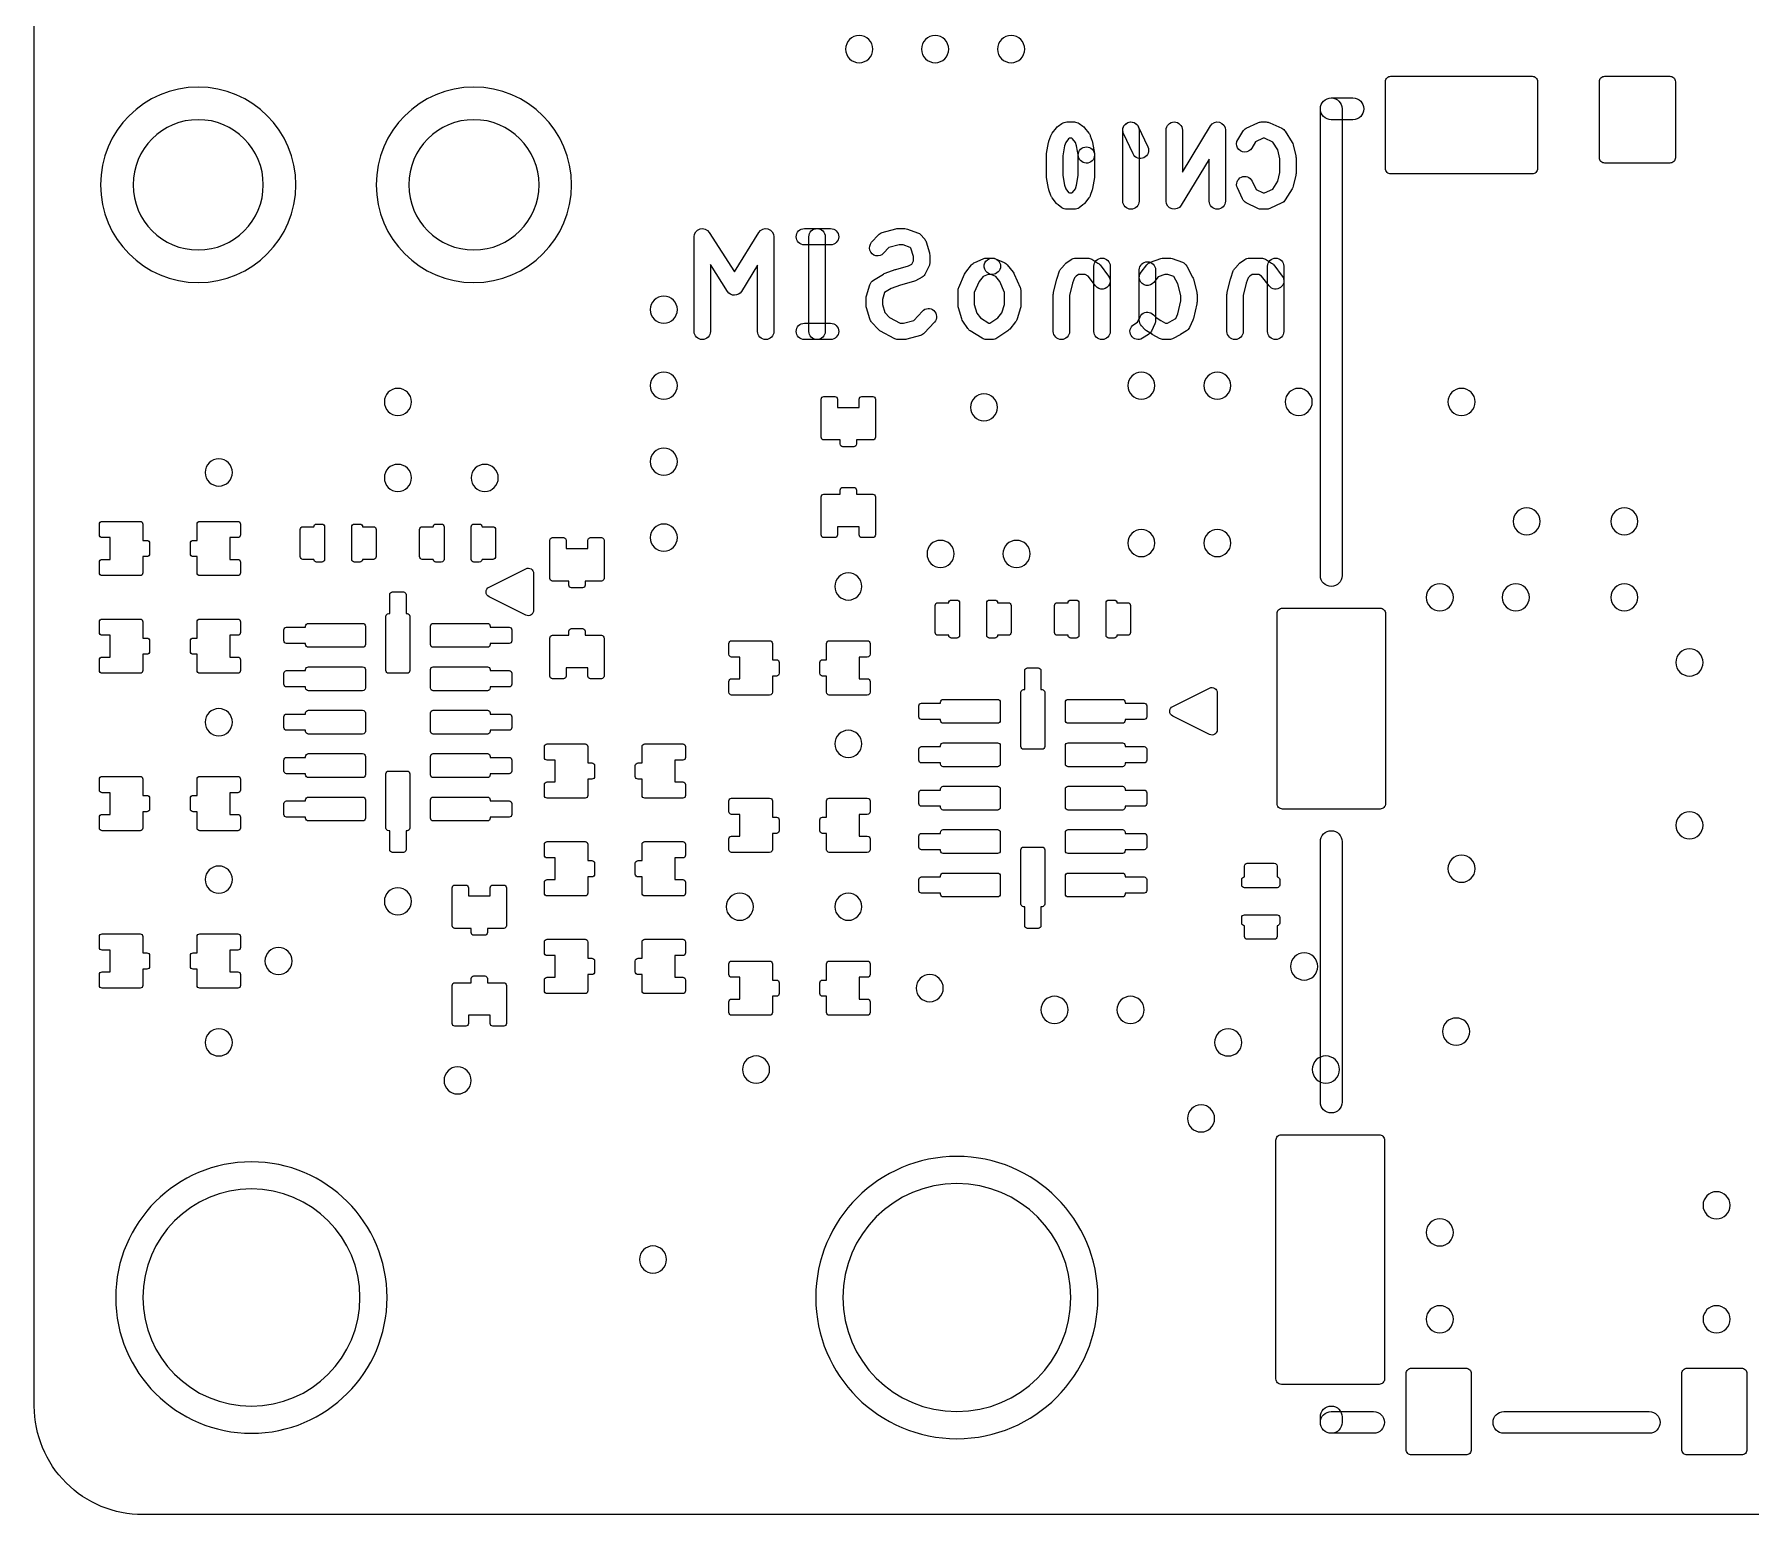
# Model space of a CAD drawing. Extents: x 0 to 45, y 0 to 50.
# Drawn here: x 0 to 15.81, y 0 to 13.64 of the extents above; entities that cross this region are included whole.
import ezdxf

# ---------------------------------------------------------------- set-up
doc = ezdxf.new("R2010")
doc.units = 0
for name, color, linetype in [('HOLE_1_6', 7, 'CONTINUOUS'), ('NC_Resist-B', 111, 'CONTINUOUS'), ('NC_Symbol-B', 140, 'CONTINUOUS'), ('OUTLINE', 7, 'CONTINUOUS')]:
    doc.layers.add(name, color=color, linetype=linetype)

msp = doc.modelspace()

# ---------------------------------------------------------------- linework, layer by layer
at = {"layer": 'HOLE_1_6'}
for points in [[(7.725, 13.5, 1), (7.475, 13.5, 1), (7.725, 13.5)], [(8.425, 13.5, 1), (8.175, 13.5, 1), (8.425, 13.5)], [(9.125, 13.5, 1), (8.875, 13.5, 1), (9.125, 13.5)], [(2.11, 12.25, 1), (0.91, 12.25, 1), (2.11, 12.25)], [(4.65, 12.25, 1), (3.45, 12.25, 1), (4.65, 12.25)], [(5.925, 11.1, 1), (5.675, 11.1, 1), (5.925, 11.1)], [(5.925, 10.4, 1), (5.675, 10.4, 1), (5.925, 10.4)], [(10.325, 10.4, 1), (10.075, 10.4, 1), (10.325, 10.4)], [(11.025, 10.4, 1), (10.775, 10.4, 1), (11.025, 10.4)], [(3.475, 10.25, 1), (3.225, 10.25, 1), (3.475, 10.25)], [(8.875, 10.2, 1), (8.625, 10.2, 1), (8.875, 10.2)], [(11.775, 10.25, 1), (11.525, 10.25, 1), (11.775, 10.25)], [(13.275, 10.25, 1), (13.025, 10.25, 1), (13.275, 10.25)], [(5.925, 9.7, 1), (5.675, 9.7, 1), (5.925, 9.7)], [(1.825, 9.6, 1), (1.575, 9.6, 1), (1.825, 9.6)], [(3.475, 9.55, 1), (3.225, 9.55, 1), (3.475, 9.55)], [(4.275, 9.55, 1), (4.025, 9.55, 1), (4.275, 9.55)], [(13.875, 9.15, 1), (13.625, 9.15, 1), (13.875, 9.15)], [(14.775, 9.15, 1), (14.525, 9.15, 1), (14.775, 9.15)], [(5.925, 9, 1), (5.675, 9, 1), (5.925, 9)], [(10.325, 8.95, 1), (10.075, 8.95, 1), (10.325, 8.95)], [(11.025, 8.95, 1), (10.775, 8.95, 1), (11.025, 8.95)], [(8.475, 8.85, 1), (8.225, 8.85, 1), (8.475, 8.85)], [(9.175, 8.85, 1), (8.925, 8.85, 1), (9.175, 8.85)], [(7.625, 8.55, 1), (7.375, 8.55, 1), (7.625, 8.55)], [(13.075, 8.45, 1), (12.825, 8.45, 1), (13.075, 8.45)], [(13.775, 8.45, 1), (13.525, 8.45, 1), (13.775, 8.45)], [(14.775, 8.45, 1), (14.525, 8.45, 1), (14.775, 8.45)], [(15.375, 7.85, 1), (15.125, 7.85, 1), (15.375, 7.85)], [(1.825, 7.3, 1), (1.575, 7.3, 1), (1.825, 7.3)], [(7.625, 7.1, 1), (7.375, 7.1, 1), (7.625, 7.1)], [(15.375, 6.35, 1), (15.125, 6.35, 1), (15.375, 6.35)], [(13.275, 5.95, 1), (13.025, 5.95, 1), (13.275, 5.95)], [(1.825, 5.85, 1), (1.575, 5.85, 1), (1.825, 5.85)], [(3.475, 5.65, 1), (3.225, 5.65, 1), (3.475, 5.65)], [(6.625, 5.6, 1), (6.375, 5.6, 1), (6.625, 5.6)], [(7.625, 5.6, 1), (7.375, 5.6, 1), (7.625, 5.6)], [(2.375, 5.1, 1), (2.125, 5.1, 1), (2.375, 5.1)], [(11.825, 5.05, 1), (11.575, 5.05, 1), (11.825, 5.05)], [(8.375, 4.85, 1), (8.125, 4.85, 1), (8.375, 4.85)], [(9.525, 4.65, 1), (9.275, 4.65, 1), (9.525, 4.65)], [(10.225, 4.65, 1), (9.975, 4.65, 1), (10.225, 4.65)], [(1.825, 4.35, 1), (1.575, 4.35, 1), (1.825, 4.35)], [(11.125, 4.35, 1), (10.875, 4.35, 1), (11.125, 4.35)], [(13.225, 4.45, 1), (12.975, 4.45, 1), (13.225, 4.45)], [(4.025, 4, 1), (3.775, 4, 1), (4.025, 4)], [(6.775, 4.1, 1), (6.525, 4.1, 1), (6.775, 4.1)], [(12.025, 4.1, 1), (11.775, 4.1, 1), (12.025, 4.1)], [(10.875, 3.65, 1), (10.625, 3.65, 1), (10.875, 3.65)], [(9.55, 2, 1), (7.45, 2, 1), (9.55, 2)], [(3, 2, 1), (1, 2, 1), (3, 2)], [(15.625, 2.85, 1), (15.375, 2.85, 1), (15.625, 2.85)], [(13.075, 2.6, 1), (12.825, 2.6, 1), (13.075, 2.6)], [(5.825, 2.35, 1), (5.575, 2.35, 1), (5.825, 2.35)], [(13.075, 1.8, 1), (12.825, 1.8, 1), (13.075, 1.8)], [(15.625, 1.8, 1), (15.375, 1.8, 1), (15.625, 1.8)]]:
    msp.add_lwpolyline(points, format="xyb", close=True, dxfattribs=at)
at = {"layer": 'NC_Resist-B'}
for points in [[(2.41, 12.25, 1), (0.61, 12.25, 1), (2.41, 12.25)], [(4.95, 12.25, 1), (3.15, 12.25, 1), (4.95, 12.25)], [(13.8, 13.25, -0.414214), (13.85, 13.2), (13.85, 12.4, -0.414214), (13.8, 12.35), (12.5, 12.35, -0.414214), (12.45, 12.4), (12.45, 13.2, -0.414214), (12.5, 13.25)], [(14.42, 13.2, -0.414214), (14.47, 13.25), (15.07, 13.25, -0.414214), (15.12, 13.2), (15.12, 12.5, -0.414214), (15.07, 12.45), (14.47, 12.45, -0.414214), (14.42, 12.5)], [(7.575, 9.9), (7.575, 9.8625, -0.414214), (7.55, 9.8375), (7.45, 9.8375, -0.414214), (7.425, 9.8625), (7.425, 9.9), (7.275, 9.9, -0.414214), (7.25, 9.925), (7.25, 10.275, -0.414214), (7.275, 10.3), (7.375, 10.3, -0.414214), (7.4, 10.275), (7.4, 10.2), (7.6, 10.2), (7.6, 10.275, -0.414214), (7.625, 10.3), (7.725, 10.3, -0.414214), (7.75, 10.275), (7.75, 9.925, -0.414214), (7.725, 9.9)], [(7.425, 9.4), (7.425, 9.4375, -0.414214), (7.45, 9.4625), (7.55, 9.4625, -0.414214), (7.575, 9.4375), (7.575, 9.4), (7.725, 9.4, -0.414214), (7.75, 9.375), (7.75, 9.025, -0.414214), (7.725, 9), (7.625, 9, -0.414214), (7.6, 9.025), (7.6, 9.1), (7.4, 9.1), (7.4, 9.025, -0.414214), (7.375, 9), (7.275, 9, -0.414214), (7.25, 9.025), (7.25, 9.375, -0.414214), (7.275, 9.4)], [(1, 8.975), (1.0375, 8.975, -0.414214), (1.0625, 8.95), (1.0625, 8.85, -0.414214), (1.0375, 8.825), (1, 8.825), (1, 8.675, -0.414214), (0.975, 8.65), (0.625, 8.65, -0.414214), (0.6, 8.675), (0.6, 8.775, -0.414214), (0.625, 8.8), (0.7, 8.8), (0.7, 9), (0.625, 9, -0.414214), (0.6, 9.025), (0.6, 9.125, -0.414214), (0.625, 9.15), (0.975, 9.15, -0.414214), (1, 9.125)], [(1.5, 8.825), (1.4625, 8.825, -0.414214), (1.4375, 8.85), (1.4375, 8.95, -0.414214), (1.4625, 8.975), (1.5, 8.975), (1.5, 9.125, -0.414214), (1.525, 9.15), (1.875, 9.15, -0.414214), (1.9, 9.125), (1.9, 9.025, -0.414214), (1.875, 9), (1.8, 9), (1.8, 8.8), (1.875, 8.8, -0.414214), (1.9, 8.775), (1.9, 8.675, -0.414214), (1.875, 8.65), (1.525, 8.65, -0.414214), (1.5, 8.675)], [(2.475, 8.8, -0.414214), (2.45, 8.825), (2.45, 9.075, -0.414214), (2.475, 9.1), (2.575, 9.1), (2.575, 9.1, -0.414214), (2.6, 9.125), (2.65, 9.125, -0.414214), (2.675, 9.1), (2.675, 8.8, -0.414214), (2.65, 8.775), (2.6, 8.775, -0.414214), (2.575, 8.8)], [(3.125, 9.1, -0.414214), (3.15, 9.075), (3.15, 8.825, -0.414214), (3.125, 8.8), (3.025, 8.8), (3.025, 8.8, -0.414214), (3, 8.775), (2.95, 8.775, -0.414214), (2.925, 8.8), (2.925, 9.1, -0.414214), (2.95, 9.125), (3, 9.125, -0.414214), (3.025, 9.1)], [(3.575, 8.8, -0.414214), (3.55, 8.825), (3.55, 9.075, -0.414214), (3.575, 9.1), (3.675, 9.1), (3.675, 9.1, -0.414214), (3.7, 9.125), (3.75, 9.125, -0.414214), (3.775, 9.1), (3.775, 8.8, -0.414214), (3.75, 8.775), (3.7, 8.775, -0.414214), (3.675, 8.8)], [(4.225, 9.1, -0.414214), (4.25, 9.075), (4.25, 8.825, -0.414214), (4.225, 8.8), (4.125, 8.8), (4.125, 8.8, -0.414214), (4.1, 8.775), (4.05, 8.775, -0.414214), (4.025, 8.8), (4.025, 9.1, -0.414214), (4.05, 9.125), (4.1, 9.125, -0.414214), (4.125, 9.1)], [(5.075, 8.6), (5.075, 8.5625, -0.414214), (5.05, 8.5375), (4.95, 8.5375, -0.414214), (4.925, 8.5625), (4.925, 8.6), (4.775, 8.6, -0.414214), (4.75, 8.625), (4.75, 8.975, -0.414214), (4.775, 9), (4.875, 9, -0.414214), (4.9, 8.975), (4.9, 8.9), (5.1, 8.9), (5.1, 8.975, -0.414214), (5.125, 9), (5.225, 9, -0.414214), (5.25, 8.975), (5.25, 8.625, -0.414214), (5.225, 8.6)], [(3.275, 8.3), (3.275, 8.475, -0.414214), (3.3, 8.5), (3.4, 8.5, -0.414214), (3.425, 8.475), (3.425, 8.3), (3.435, 8.3, -0.414214), (3.46, 8.275), (3.46, 7.775, -0.414214), (3.435, 7.75), (3.265, 7.75, -0.414214), (3.24, 7.775), (3.24, 8.275, -0.414214), (3.265, 8.3)], [(8.325, 8.1, -0.414214), (8.3, 8.125), (8.3, 8.375, -0.414214), (8.325, 8.4), (8.425, 8.4), (8.425, 8.4, -0.414214), (8.45, 8.425), (8.5, 8.425, -0.414214), (8.525, 8.4), (8.525, 8.1, -0.414214), (8.5, 8.075), (8.45, 8.075, -0.414214), (8.425, 8.1)], [(8.975, 8.4, -0.414214), (9, 8.375), (9, 8.125, -0.414214), (8.975, 8.1), (8.875, 8.1), (8.875, 8.1, -0.414214), (8.85, 8.075), (8.8, 8.075, -0.414214), (8.775, 8.1), (8.775, 8.4, -0.414214), (8.8, 8.425), (8.85, 8.425, -0.414214), (8.875, 8.4)], [(9.425, 8.1, -0.414214), (9.4, 8.125), (9.4, 8.375, -0.414214), (9.425, 8.4), (9.525, 8.4), (9.525, 8.4, -0.414214), (9.55, 8.425), (9.6, 8.425, -0.414214), (9.625, 8.4), (9.625, 8.1, -0.414214), (9.6, 8.075), (9.55, 8.075, -0.414214), (9.525, 8.1)], [(10.075, 8.4, -0.414214), (10.1, 8.375), (10.1, 8.125, -0.414214), (10.075, 8.1), (9.975, 8.1), (9.975, 8.1, -0.414214), (9.95, 8.075), (9.9, 8.075, -0.414214), (9.875, 8.1), (9.875, 8.4, -0.414214), (9.9, 8.425), (9.95, 8.425, -0.414214), (9.975, 8.4)], [(1, 8.075), (1.0375, 8.075, -0.414214), (1.0625, 8.05), (1.0625, 7.95, -0.414214), (1.0375, 7.925), (1, 7.925), (1, 7.775, -0.414214), (0.975, 7.75), (0.625, 7.75, -0.414214), (0.6, 7.775), (0.6, 7.875, -0.414214), (0.625, 7.9), (0.7, 7.9), (0.7, 8.1), (0.625, 8.1, -0.414214), (0.6, 8.125), (0.6, 8.225, -0.414214), (0.625, 8.25), (0.975, 8.25, -0.414214), (1, 8.225)], [(1.5, 7.925), (1.4625, 7.925, -0.414214), (1.4375, 7.95), (1.4375, 8.05, -0.414214), (1.4625, 8.075), (1.5, 8.075), (1.5, 8.225, -0.414214), (1.525, 8.25), (1.875, 8.25, -0.414214), (1.9, 8.225), (1.9, 8.125, -0.414214), (1.875, 8.1), (1.8, 8.1), (1.8, 7.9), (1.875, 7.9, -0.414214), (1.9, 7.875), (1.9, 7.775, -0.414214), (1.875, 7.75), (1.525, 7.75, -0.414214), (1.5, 7.775)], [(11.45, 8.3, -0.414214), (11.5, 8.35), (12.4, 8.35, -0.414214), (12.45, 8.3), (12.45, 6.55, -0.414214), (12.4, 6.5), (11.5, 6.5, -0.414214), (11.45, 6.55)], [(2.5, 8.025), (2.325, 8.025, -0.414214), (2.3, 8.05), (2.3, 8.15, -0.414214), (2.325, 8.175), (2.5, 8.175), (2.5, 8.185, -0.414214), (2.525, 8.21), (3.025, 8.21, -0.414214), (3.05, 8.185), (3.05, 8.015, -0.414214), (3.025, 7.99), (2.525, 7.99, -0.414214), (2.5, 8.015)], [(4.2, 8.175), (4.375, 8.175, -0.414214), (4.4, 8.15), (4.4, 8.05, -0.414214), (4.375, 8.025), (4.2, 8.025), (4.2, 8.015, -0.414214), (4.175, 7.99), (3.675, 7.99, -0.414214), (3.65, 8.015), (3.65, 8.185, -0.414214), (3.675, 8.21), (4.175, 8.21, -0.414214), (4.2, 8.185)], [(4.925, 8.1), (4.925, 8.1375, -0.414214), (4.95, 8.1625), (5.05, 8.1625, -0.414214), (5.075, 8.1375), (5.075, 8.1), (5.225, 8.1, -0.414214), (5.25, 8.075), (5.25, 7.725, -0.414214), (5.225, 7.7), (5.125, 7.7, -0.414214), (5.1, 7.725), (5.1, 7.8), (4.9, 7.8), (4.9, 7.725, -0.414214), (4.875, 7.7), (4.775, 7.7, -0.414214), (4.75, 7.725), (4.75, 8.075, -0.414214), (4.775, 8.1)], [(6.8, 7.875), (6.8375, 7.875, -0.414214), (6.8625, 7.85), (6.8625, 7.75, -0.414214), (6.8375, 7.725), (6.8, 7.725), (6.8, 7.575, -0.414214), (6.775, 7.55), (6.425, 7.55, -0.414214), (6.4, 7.575), (6.4, 7.675, -0.414214), (6.425, 7.7), (6.5, 7.7), (6.5, 7.9), (6.425, 7.9, -0.414214), (6.4, 7.925), (6.4, 8.025, -0.414214), (6.425, 8.05), (6.775, 8.05, -0.414214), (6.8, 8.025)], [(7.3, 7.725), (7.2625, 7.725, -0.414214), (7.2375, 7.75), (7.2375, 7.85, -0.414214), (7.2625, 7.875), (7.3, 7.875), (7.3, 8.025, -0.414214), (7.325, 8.05), (7.675, 8.05, -0.414214), (7.7, 8.025), (7.7, 7.925, -0.414214), (7.675, 7.9), (7.6, 7.9), (7.6, 7.7), (7.675, 7.7, -0.414214), (7.7, 7.675), (7.7, 7.575, -0.414214), (7.675, 7.55), (7.325, 7.55, -0.414214), (7.3, 7.575)], [(2.5, 7.625), (2.325, 7.625, -0.414214), (2.3, 7.65), (2.3, 7.75, -0.414214), (2.325, 7.775), (2.5, 7.775), (2.5, 7.785, -0.414214), (2.525, 7.81), (3.025, 7.81, -0.414214), (3.05, 7.785), (3.05, 7.615, -0.414214), (3.025, 7.59), (2.525, 7.59, -0.414214), (2.5, 7.615)], [(4.2, 7.775), (4.375, 7.775, -0.414214), (4.4, 7.75), (4.4, 7.65, -0.414214), (4.375, 7.625), (4.2, 7.625), (4.2, 7.615, -0.414214), (4.175, 7.59), (3.675, 7.59, -0.414214), (3.65, 7.615), (3.65, 7.785, -0.414214), (3.675, 7.81), (4.175, 7.81, -0.414214), (4.2, 7.785)], [(9.125, 7.6), (9.125, 7.775, -0.414214), (9.15, 7.8), (9.25, 7.8, -0.414214), (9.275, 7.775), (9.275, 7.6), (9.285, 7.6, -0.414214), (9.31, 7.575), (9.31, 7.075, -0.414214), (9.285, 7.05), (9.115, 7.05, -0.414214), (9.09, 7.075), (9.09, 7.575, -0.414214), (9.115, 7.6)], [(8.35, 7.325), (8.175, 7.325, -0.414214), (8.15, 7.35), (8.15, 7.45, -0.414214), (8.175, 7.475), (8.35, 7.475), (8.35, 7.485, -0.414214), (8.375, 7.51), (8.875, 7.51, -0.414214), (8.9, 7.485), (8.9, 7.315, -0.414214), (8.875, 7.29), (8.375, 7.29, -0.414214), (8.35, 7.315)], [(10.05, 7.475), (10.225, 7.475, -0.414214), (10.25, 7.45), (10.25, 7.35, -0.414214), (10.225, 7.325), (10.05, 7.325), (10.05, 7.315, -0.414214), (10.025, 7.29), (9.525, 7.29, -0.414214), (9.5, 7.315), (9.5, 7.485, -0.414214), (9.525, 7.51), (10.025, 7.51, -0.414214), (10.05, 7.485)], [(2.5, 7.225), (2.325, 7.225, -0.414214), (2.3, 7.25), (2.3, 7.35, -0.414214), (2.325, 7.375), (2.5, 7.375), (2.5, 7.385, -0.414214), (2.525, 7.41), (3.025, 7.41, -0.414214), (3.05, 7.385), (3.05, 7.215, -0.414214), (3.025, 7.19), (2.525, 7.19, -0.414214), (2.5, 7.215)], [(4.2, 7.375), (4.375, 7.375, -0.414214), (4.4, 7.35), (4.4, 7.25, -0.414214), (4.375, 7.225), (4.2, 7.225), (4.2, 7.215, -0.414214), (4.175, 7.19), (3.675, 7.19, -0.414214), (3.65, 7.215), (3.65, 7.385, -0.414214), (3.675, 7.41), (4.175, 7.41, -0.414214), (4.2, 7.385)], [(2.5, 6.825), (2.325, 6.825, -0.414214), (2.3, 6.85), (2.3, 6.95, -0.414214), (2.325, 6.975), (2.5, 6.975), (2.5, 6.985, -0.414214), (2.525, 7.01), (3.025, 7.01, -0.414214), (3.05, 6.985), (3.05, 6.815, -0.414214), (3.025, 6.79), (2.525, 6.79, -0.414214), (2.5, 6.815)], [(4.2, 6.975), (4.375, 6.975, -0.414214), (4.4, 6.95), (4.4, 6.85, -0.414214), (4.375, 6.825), (4.2, 6.825), (4.2, 6.815, -0.414214), (4.175, 6.79), (3.675, 6.79, -0.414214), (3.65, 6.815), (3.65, 6.985, -0.414214), (3.675, 7.01), (4.175, 7.01, -0.414214), (4.2, 6.985)], [(5.1, 6.925), (5.1375, 6.925, -0.414214), (5.1625, 6.9), (5.1625, 6.8, -0.414214), (5.1375, 6.775), (5.1, 6.775), (5.1, 6.625, -0.414214), (5.075, 6.6), (4.725, 6.6, -0.414214), (4.7, 6.625), (4.7, 6.725, -0.414214), (4.725, 6.75), (4.8, 6.75), (4.8, 6.95), (4.725, 6.95, -0.414214), (4.7, 6.975), (4.7, 7.075, -0.414214), (4.725, 7.1), (5.075, 7.1, -0.414214), (5.1, 7.075)], [(5.6, 6.775), (5.5625, 6.775, -0.414214), (5.5375, 6.8), (5.5375, 6.9, -0.414214), (5.5625, 6.925), (5.6, 6.925), (5.6, 7.075, -0.414214), (5.625, 7.1), (5.975, 7.1, -0.414214), (6, 7.075), (6, 6.975, -0.414214), (5.975, 6.95), (5.9, 6.95), (5.9, 6.75), (5.975, 6.75, -0.414214), (6, 6.725), (6, 6.625, -0.414214), (5.975, 6.6), (5.625, 6.6, -0.414214), (5.6, 6.625)], [(8.35, 6.925), (8.175, 6.925, -0.414214), (8.15, 6.95), (8.15, 7.05, -0.414214), (8.175, 7.075), (8.35, 7.075), (8.35, 7.085, -0.414214), (8.375, 7.11), (8.875, 7.11, -0.414214), (8.9, 7.085), (8.9, 6.915, -0.414214), (8.875, 6.89), (8.375, 6.89, -0.414214), (8.35, 6.915)], [(10.05, 7.075), (10.225, 7.075, -0.414214), (10.25, 7.05), (10.25, 6.95, -0.414214), (10.225, 6.925), (10.05, 6.925), (10.05, 6.915, -0.414214), (10.025, 6.89), (9.525, 6.89, -0.414214), (9.5, 6.915), (9.5, 7.085, -0.414214), (9.525, 7.11), (10.025, 7.11, -0.414214), (10.05, 7.085)], [(3.425, 6.3), (3.425, 6.125, -0.414214), (3.4, 6.1), (3.3, 6.1, -0.414214), (3.275, 6.125), (3.275, 6.3), (3.265, 6.3, -0.414214), (3.24, 6.325), (3.24, 6.825, -0.414214), (3.265, 6.85), (3.435, 6.85, -0.414214), (3.46, 6.825), (3.46, 6.325, -0.414214), (3.435, 6.3)], [(1, 6.625), (1.0375, 6.625, -0.414214), (1.0625, 6.6), (1.0625, 6.5, -0.414214), (1.0375, 6.475), (1, 6.475), (1, 6.325, -0.414214), (0.975, 6.3), (0.625, 6.3, -0.414214), (0.6, 6.325), (0.6, 6.425, -0.414214), (0.625, 6.45), (0.7, 6.45), (0.7, 6.65), (0.625, 6.65, -0.414214), (0.6, 6.675), (0.6, 6.775, -0.414214), (0.625, 6.8), (0.975, 6.8, -0.414214), (1, 6.775)], [(1.5, 6.475), (1.4625, 6.475, -0.414214), (1.4375, 6.5), (1.4375, 6.6, -0.414214), (1.4625, 6.625), (1.5, 6.625), (1.5, 6.775, -0.414214), (1.525, 6.8), (1.875, 6.8, -0.414214), (1.9, 6.775), (1.9, 6.675, -0.414214), (1.875, 6.65), (1.8, 6.65), (1.8, 6.45), (1.875, 6.45, -0.414214), (1.9, 6.425), (1.9, 6.325, -0.414214), (1.875, 6.3), (1.525, 6.3, -0.414214), (1.5, 6.325)], [(8.35, 6.525), (8.175, 6.525, -0.414214), (8.15, 6.55), (8.15, 6.65, -0.414214), (8.175, 6.675), (8.35, 6.675), (8.35, 6.685, -0.414214), (8.375, 6.71), (8.875, 6.71, -0.414214), (8.9, 6.685), (8.9, 6.515, -0.414214), (8.875, 6.49), (8.375, 6.49, -0.414214), (8.35, 6.515)], [(10.05, 6.675), (10.225, 6.675, -0.414214), (10.25, 6.65), (10.25, 6.55, -0.414214), (10.225, 6.525), (10.05, 6.525), (10.05, 6.515, -0.414214), (10.025, 6.49), (9.525, 6.49, -0.414214), (9.5, 6.515), (9.5, 6.685, -0.414214), (9.525, 6.71), (10.025, 6.71, -0.414214), (10.05, 6.685)], [(2.5, 6.425), (2.325, 6.425, -0.414214), (2.3, 6.45), (2.3, 6.55, -0.414214), (2.325, 6.575), (2.5, 6.575), (2.5, 6.585, -0.414214), (2.525, 6.61), (3.025, 6.61, -0.414214), (3.05, 6.585), (3.05, 6.415, -0.414214), (3.025, 6.39), (2.525, 6.39, -0.414214), (2.5, 6.415)], [(4.2, 6.575), (4.375, 6.575, -0.414214), (4.4, 6.55), (4.4, 6.45, -0.414214), (4.375, 6.425), (4.2, 6.425), (4.2, 6.415, -0.414214), (4.175, 6.39), (3.675, 6.39, -0.414214), (3.65, 6.415), (3.65, 6.585, -0.414214), (3.675, 6.61), (4.175, 6.61, -0.414214), (4.2, 6.585)], [(6.8, 6.425), (6.8375, 6.425, -0.414214), (6.8625, 6.4), (6.8625, 6.3, -0.414214), (6.8375, 6.275), (6.8, 6.275), (6.8, 6.125, -0.414214), (6.775, 6.1), (6.425, 6.1, -0.414214), (6.4, 6.125), (6.4, 6.225, -0.414214), (6.425, 6.25), (6.5, 6.25), (6.5, 6.45), (6.425, 6.45, -0.414214), (6.4, 6.475), (6.4, 6.575, -0.414214), (6.425, 6.6), (6.775, 6.6, -0.414214), (6.8, 6.575)], [(7.3, 6.275), (7.2625, 6.275, -0.414214), (7.2375, 6.3), (7.2375, 6.4, -0.414214), (7.2625, 6.425), (7.3, 6.425), (7.3, 6.575, -0.414214), (7.325, 6.6), (7.675, 6.6, -0.414214), (7.7, 6.575), (7.7, 6.475, -0.414214), (7.675, 6.45), (7.6, 6.45), (7.6, 6.25), (7.675, 6.25, -0.414214), (7.7, 6.225), (7.7, 6.125, -0.414214), (7.675, 6.1), (7.325, 6.1, -0.414214), (7.3, 6.125)], [(5.1, 6.025), (5.1375, 6.025, -0.414214), (5.1625, 6), (5.1625, 5.9, -0.414214), (5.1375, 5.875), (5.1, 5.875), (5.1, 5.725, -0.414214), (5.075, 5.7), (4.725, 5.7, -0.414214), (4.7, 5.725), (4.7, 5.825, -0.414214), (4.725, 5.85), (4.8, 5.85), (4.8, 6.05), (4.725, 6.05, -0.414214), (4.7, 6.075), (4.7, 6.175, -0.414214), (4.725, 6.2), (5.075, 6.2, -0.414214), (5.1, 6.175)], [(5.6, 5.875), (5.5625, 5.875, -0.414214), (5.5375, 5.9), (5.5375, 6, -0.414214), (5.5625, 6.025), (5.6, 6.025), (5.6, 6.175, -0.414214), (5.625, 6.2), (5.975, 6.2, -0.414214), (6, 6.175), (6, 6.075, -0.414214), (5.975, 6.05), (5.9, 6.05), (5.9, 5.85), (5.975, 5.85, -0.414214), (6, 5.825), (6, 5.725, -0.414214), (5.975, 5.7), (5.625, 5.7, -0.414214), (5.6, 5.725)], [(8.35, 6.125), (8.175, 6.125, -0.414214), (8.15, 6.15), (8.15, 6.25, -0.414214), (8.175, 6.275), (8.35, 6.275), (8.35, 6.285, -0.414214), (8.375, 6.31), (8.875, 6.31, -0.414214), (8.9, 6.285), (8.9, 6.115, -0.414214), (8.875, 6.09), (8.375, 6.09, -0.414214), (8.35, 6.115)], [(10.05, 6.275), (10.225, 6.275, -0.414214), (10.25, 6.25), (10.25, 6.15, -0.414214), (10.225, 6.125), (10.05, 6.125), (10.05, 6.115, -0.414214), (10.025, 6.09), (9.525, 6.09, -0.414214), (9.5, 6.115), (9.5, 6.285, -0.414214), (9.525, 6.31), (10.025, 6.31, -0.414214), (10.05, 6.285)], [(9.275, 5.6), (9.275, 5.425, -0.414214), (9.25, 5.4), (9.15, 5.4, -0.414214), (9.125, 5.425), (9.125, 5.6), (9.115, 5.6, -0.414214), (9.09, 5.625), (9.09, 6.125, -0.414214), (9.115, 6.15), (9.285, 6.15, -0.414214), (9.31, 6.125), (9.31, 5.625, -0.414214), (9.285, 5.6)], [(8.35, 5.725), (8.175, 5.725, -0.414214), (8.15, 5.75), (8.15, 5.85, -0.414214), (8.175, 5.875), (8.35, 5.875), (8.35, 5.885, -0.414214), (8.375, 5.91), (8.875, 5.91, -0.414214), (8.9, 5.885), (8.9, 5.715, -0.414214), (8.875, 5.69), (8.375, 5.69, -0.414214), (8.35, 5.715)], [(10.05, 5.875), (10.225, 5.875, -0.414214), (10.25, 5.85), (10.25, 5.75, -0.414214), (10.225, 5.725), (10.05, 5.725), (10.05, 5.715, -0.414214), (10.025, 5.69), (9.525, 5.69, -0.414214), (9.5, 5.715), (9.5, 5.885, -0.414214), (9.525, 5.91), (10.025, 5.91, -0.414214), (10.05, 5.885)], [(11.15, 5.975, -0.414214), (11.175, 6), (11.425, 6, -0.414214), (11.45, 5.975), (11.45, 5.875), (11.45, 5.875, -0.414214), (11.475, 5.85), (11.475, 5.8, -0.414214), (11.45, 5.775), (11.15, 5.775, -0.414214), (11.125, 5.8), (11.125, 5.85, -0.414214), (11.15, 5.875)], [(4.175, 5.4), (4.175, 5.3625, -0.414214), (4.15, 5.3375), (4.05, 5.3375, -0.414214), (4.025, 5.3625), (4.025, 5.4), (3.875, 5.4, -0.414214), (3.85, 5.425), (3.85, 5.775, -0.414214), (3.875, 5.8), (3.975, 5.8, -0.414214), (4, 5.775), (4, 5.7), (4.2, 5.7), (4.2, 5.775, -0.414214), (4.225, 5.8), (4.325, 5.8, -0.414214), (4.35, 5.775), (4.35, 5.425, -0.414214), (4.325, 5.4)], [(11.45, 5.325, -0.414214), (11.425, 5.3), (11.175, 5.3, -0.414214), (11.15, 5.325), (11.15, 5.425), (11.15, 5.425, -0.414214), (11.125, 5.45), (11.125, 5.5, -0.414214), (11.15, 5.525), (11.45, 5.525, -0.414214), (11.475, 5.5), (11.475, 5.45, -0.414214), (11.45, 5.425)], [(1, 5.175), (1.0375, 5.175, -0.414214), (1.0625, 5.15), (1.0625, 5.05, -0.414214), (1.0375, 5.025), (1, 5.025), (1, 4.875, -0.414214), (0.975, 4.85), (0.625, 4.85, -0.414214), (0.6, 4.875), (0.6, 4.975, -0.414214), (0.625, 5), (0.7, 5), (0.7, 5.2), (0.625, 5.2, -0.414214), (0.6, 5.225), (0.6, 5.325, -0.414214), (0.625, 5.35), (0.975, 5.35, -0.414214), (1, 5.325)], [(1.5, 5.025), (1.4625, 5.025, -0.414214), (1.4375, 5.05), (1.4375, 5.15, -0.414214), (1.4625, 5.175), (1.5, 5.175), (1.5, 5.325, -0.414214), (1.525, 5.35), (1.875, 5.35, -0.414214), (1.9, 5.325), (1.9, 5.225, -0.414214), (1.875, 5.2), (1.8, 5.2), (1.8, 5), (1.875, 5, -0.414214), (1.9, 4.975), (1.9, 4.875, -0.414214), (1.875, 4.85), (1.525, 4.85, -0.414214), (1.5, 4.875)], [(5.1, 5.125), (5.1375, 5.125, -0.414214), (5.1625, 5.1), (5.1625, 5, -0.414214), (5.1375, 4.975), (5.1, 4.975), (5.1, 4.825, -0.414214), (5.075, 4.8), (4.725, 4.8, -0.414214), (4.7, 4.825), (4.7, 4.925, -0.414214), (4.725, 4.95), (4.8, 4.95), (4.8, 5.15), (4.725, 5.15, -0.414214), (4.7, 5.175), (4.7, 5.275, -0.414214), (4.725, 5.3), (5.075, 5.3, -0.414214), (5.1, 5.275)], [(5.6, 4.975), (5.5625, 4.975, -0.414214), (5.5375, 5), (5.5375, 5.1, -0.414214), (5.5625, 5.125), (5.6, 5.125), (5.6, 5.275, -0.414214), (5.625, 5.3), (5.975, 5.3, -0.414214), (6, 5.275), (6, 5.175, -0.414214), (5.975, 5.15), (5.9, 5.15), (5.9, 4.95), (5.975, 4.95, -0.414214), (6, 4.925), (6, 4.825, -0.414214), (5.975, 4.8), (5.625, 4.8, -0.414214), (5.6, 4.825)], [(6.8, 4.925), (6.8375, 4.925, -0.414214), (6.8625, 4.9), (6.8625, 4.8, -0.414214), (6.8375, 4.775), (6.8, 4.775), (6.8, 4.625, -0.414214), (6.775, 4.6), (6.425, 4.6, -0.414214), (6.4, 4.625), (6.4, 4.725, -0.414214), (6.425, 4.75), (6.5, 4.75), (6.5, 4.95), (6.425, 4.95, -0.414214), (6.4, 4.975), (6.4, 5.075, -0.414214), (6.425, 5.1), (6.775, 5.1, -0.414214), (6.8, 5.075)], [(7.3, 4.775), (7.2625, 4.775, -0.414214), (7.2375, 4.8), (7.2375, 4.9, -0.414214), (7.2625, 4.925), (7.3, 4.925), (7.3, 5.075, -0.414214), (7.325, 5.1), (7.675, 5.1, -0.414214), (7.7, 5.075), (7.7, 4.975, -0.414214), (7.675, 4.95), (7.6, 4.95), (7.6, 4.75), (7.675, 4.75, -0.414214), (7.7, 4.725), (7.7, 4.625, -0.414214), (7.675, 4.6), (7.325, 4.6, -0.414214), (7.3, 4.625)], [(4.025, 4.9), (4.025, 4.9375, -0.414214), (4.05, 4.9625), (4.15, 4.9625, -0.414214), (4.175, 4.9375), (4.175, 4.9), (4.325, 4.9, -0.414214), (4.35, 4.875), (4.35, 4.525, -0.414214), (4.325, 4.5), (4.225, 4.5, -0.414214), (4.2, 4.525), (4.2, 4.6), (4, 4.6), (4, 4.525, -0.414214), (3.975, 4.5), (3.875, 4.5, -0.414214), (3.85, 4.525), (3.85, 4.875, -0.414214), (3.875, 4.9)], [(11.44, 3.45, -0.414214), (11.49, 3.5), (12.39, 3.5, -0.414214), (12.44, 3.45), (12.44, 1.25, -0.414214), (12.39, 1.2), (11.49, 1.2, -0.414214), (11.44, 1.25)], [(2, 0.75, 1), (2, 3.25, 1), (2, 0.75)], [(8.5, 0.7, 1), (8.5, 3.3, 1), (8.5, 0.7)], [(13.24, 0.6, -0.414214), (13.19, 0.55), (12.69, 0.55, -0.414214), (12.64, 0.6), (12.64, 1.3, -0.414214), (12.69, 1.35), (13.19, 1.35, -0.414214), (13.24, 1.3)], [(15.78, 0.6, -0.414214), (15.73, 0.55), (15.23, 0.55, -0.414214), (15.18, 0.6), (15.18, 1.3, -0.414214), (15.23, 1.35), (15.73, 1.35, -0.414214), (15.78, 1.3)]]:
    msp.add_lwpolyline(points, format="xyb", close=True, dxfattribs=at)
at = {"layer": 'NC_Symbol-B'}
for points in [[(11.85, 12.95, -1), (12.05, 12.95), (12.05, 8.65, -1), (11.85, 8.65)], [(12.15, 13.05, -1), (12.15, 12.85), (11.95, 12.85, -1), (11.95, 13.05)], [(9.61851, 12.52453, -1), (9.76851, 12.52453), (9.76851, 12.32925, -0.042633), (9.76742, 12.31653), (9.74988, 12.21464, -0.040286), (9.74689, 12.20295), (9.72936, 12.15201, -0.086488), (9.71692, 12.12946), (9.67601, 12.07851, -0.066593), (9.66161, 12.06479), (9.62655, 12.03932, -0.158367), (9.58247, 12.025), (9.51234, 12.025, -0.158333), (9.46827, 12.03932), (9.4332, 12.06479, -0.066617), (9.41879, 12.07851), (9.37788, 12.12946, -0.086488), (9.36544, 12.15201), (9.34791, 12.20295, -0.040286), (9.34492, 12.21464), (9.32739, 12.31653, -0.042633), (9.3263, 12.32925), (9.3263, 12.52453, -0.042633), (9.32739, 12.53725), (9.34492, 12.63914, -0.040286), (9.34791, 12.65083), (9.36544, 12.70177, -0.086488), (9.37788, 12.72432), (9.41879, 12.77526, -0.066617), (9.4332, 12.78898), (9.46827, 12.81445, -0.158333), (9.51234, 12.82877), (9.58247, 12.82877, -0.158367), (9.62655, 12.81445), (9.66161, 12.78898, -0.066593), (9.67601, 12.77526), (9.71692, 12.72432, -0.086488), (9.72936, 12.70177), (9.74689, 12.65083, -0.040286), (9.74988, 12.63914), (9.76742, 12.53725, -1), (9.6196, 12.51181), (9.60308, 12.60773), (9.59178, 12.64059), (9.56533, 12.67352), (9.5581, 12.67877), (9.5367, 12.67877), (9.52946, 12.67351), (9.50302, 12.64059), (9.49172, 12.60774), (9.4763, 12.51813), (9.4763, 12.33565), (9.49172, 12.24604), (9.50302, 12.21318), (9.52947, 12.18026), (9.5367, 12.175), (9.5581, 12.175), (9.56533, 12.18025), (9.59178, 12.21318), (9.60308, 12.24605), (9.61851, 12.33566)], [(10.25946, 12.59884, -1), (10.12366, 12.53512), (10.036, 12.72191, -1), (10.1718, 12.78563)], [(10.0289, 12.75377, -1), (10.1789, 12.75377), (10.1789, 12.1, -1), (10.0289, 12.1)], [(10.975, 12.1, -1), (10.825, 12.1), (10.825, 12.486), (10.56669, 12.06104, -0.758438), (10.4276, 12.1), (10.4276, 12.75377, -1), (10.5776, 12.75377), (10.5776, 12.36777), (10.83591, 12.79273, -0.758438), (10.975, 12.75377)], [(11.21658, 12.58728, -1), (11.08862, 12.66556), (11.13537, 12.74197, -0.143672), (11.16666, 12.77033), (11.27186, 12.82127, -0.113231), (11.30455, 12.82877), (11.3513, 12.82877, -0.107934), (11.38257, 12.82194), (11.49361, 12.771, -0.145481), (11.52577, 12.74285), (11.59005, 12.64096, -0.084504), (11.59972, 12.61772), (11.6231, 12.51584, -0.05647), (11.625, 12.49906), (11.625, 12.35472, -0.056437), (11.6231, 12.33795), (11.59972, 12.23606, -0.084536), (11.59005, 12.21281), (11.52577, 12.11092, -0.145481), (11.49361, 12.08277), (11.38257, 12.03183, -0.107934), (11.3513, 12.025), (11.30455, 12.025, -0.113231), (11.27186, 12.0325), (11.16666, 12.08344, -0.174132), (11.13118, 12.11966), (11.08443, 12.22155, -1), (11.22077, 12.28411), (11.25628, 12.2067), (11.32175, 12.175), (11.33492, 12.175), (11.4108, 12.20981), (11.45638, 12.28205), (11.475, 12.36321), (11.475, 12.49056), (11.45638, 12.57172), (11.4108, 12.64396), (11.33492, 12.67877), (11.32175, 12.67877), (11.25184, 12.64492)], [(6.81396, 10.9, -1), (6.66396, 10.9), (6.66396, 11.50882), (6.51436, 11.26798, -0.552139), (6.38742, 11.26721), (6.22954, 11.51469), (6.22954, 10.9, -1), (6.07954, 10.9), (6.07954, 11.7717, -0.749926), (6.21777, 11.81204), (6.4498, 11.44833), (6.67525, 11.81127, -0.75459), (6.81396, 11.7717)], [(7.33636, 11.8467, -1), (7.33636, 11.6967), (7.0948, 11.6967, -1), (7.0948, 11.8467)], [(7.28669, 10.9, -1), (7.13669, 10.9), (7.13669, 11.7717, -1), (7.28669, 11.7717)], [(7.82539, 11.6191, -1), (7.71487, 11.72052), (7.77721, 11.78845, -0.141524), (7.81276, 11.8101), (7.93743, 11.84406, -0.066581), (7.95714, 11.8467), (8.01948, 11.8467, -0.087308), (8.04508, 11.84219), (8.13858, 11.80823, -0.120563), (8.16824, 11.78845), (8.19941, 11.75448, -0.111869), (8.21587, 11.72571), (8.24704, 11.62383, -0.074355), (8.25032, 11.60189), (8.25032, 11.53396, -0.107975), (8.24348, 11.50268), (8.21231, 11.43476, -0.161812), (8.18003, 11.40018), (8.1177, 11.36622, -0.058258), (8.10154, 11.35972), (7.97984, 11.32656), (7.89616, 11.29617), (7.83347, 11.25822), (7.81396, 11.19444), (7.81396, 11.14896), (7.83688, 11.07404), (7.8793, 11.02782), (7.97624, 10.975), (8.00945, 10.975), (8.10354, 11.00063), (8.1824, 11.08656, -1), (8.29292, 10.98514), (8.19941, 10.88325, -0.141524), (8.16386, 10.8616), (8.03919, 10.82764, -0.066581), (8.01948, 10.825), (7.95714, 10.825, -0.125359), (7.92126, 10.83414), (7.79659, 10.90206, -0.082555), (7.77721, 10.91721), (7.71487, 10.98514, -0.111869), (7.69841, 11.01391), (7.66724, 11.1158, -0.074355), (7.66396, 11.13774), (7.66396, 11.20566, -0.074355), (7.66724, 11.2276), (7.69841, 11.32949, -0.184444), (7.73129, 11.37171), (7.82479, 11.42831, -0.04905), (7.83803, 11.43465), (7.93154, 11.46861, -0.020566), (7.93742, 11.47047), (8.05364, 11.50214), (8.08638, 11.51997), (8.10032, 11.55035), (8.10032, 11.59067), (8.0774, 11.66558), (8.07013, 11.67351), (8.00628, 11.6967), (7.96717, 11.6967), (7.87308, 11.67107)], [(8.7973, 11.43125, -1), (8.85724, 11.56875), (8.93516, 11.53479, -0.121374), (8.96367, 11.513), (9.01822, 11.44507, -0.066034), (9.02844, 11.4282), (9.08298, 11.30367, -0.103574), (9.08928, 11.27358), (9.08928, 11.13774, -0.074355), (9.086, 11.1158), (9.05483, 11.01391, -0.095182), (9.04159, 10.9889), (8.98705, 10.92097, -0.076049), (8.97034, 10.90563), (8.86904, 10.83771, -0.148757), (8.82727, 10.825), (8.77272, 10.825, -0.140123), (8.73308, 10.83633), (8.62399, 10.90425, -0.103148), (8.60185, 10.9254), (8.5551, 10.99333, -0.07663), (8.54516, 11.01391), (8.51399, 11.1158, -0.074355), (8.51071, 11.13774), (8.51071, 11.27358, -0.103574), (8.51701, 11.30367), (8.57156, 11.4282, -0.066005), (8.58178, 11.44506), (8.63632, 11.51299, -0.121395), (8.66483, 11.53479), (8.74275, 11.56875, -0.103135), (8.77272, 11.575), (8.82727, 11.575, -1), (8.82727, 11.425), (8.78835, 11.425), (8.74171, 11.40467), (8.70497, 11.35891), (8.66071, 11.25787), (8.66071, 11.14896), (8.68522, 11.06885), (8.71655, 11.02332), (8.79416, 10.975), (8.80445, 10.975), (8.87727, 11.02382), (8.91561, 11.07157), (8.93928, 11.14896), (8.93928, 11.25788), (8.89503, 11.35891), (8.85828, 11.40467)], [(9.89724, 11.40971, -1), (9.77808, 11.31859), (9.70848, 11.40961), (9.68375, 11.425), (9.62047, 11.425), (9.59952, 11.40978), (9.58401, 11.39289), (9.56677, 11.3428), (9.53863, 11.23038), (9.53863, 10.9, -1), (9.38863, 10.9), (9.38863, 11.23962, -0.061388), (9.39087, 11.25783), (9.42204, 11.38236, -0.021568), (9.42388, 11.38856), (9.44726, 11.45649, -0.103133), (9.46293, 11.48279), (9.4941, 11.51675, -0.050033), (9.50527, 11.52672), (9.55202, 11.56068, -0.158367), (9.5961, 11.575), (9.70519, 11.575, -0.140123), (9.74483, 11.56367), (9.79938, 11.52971, -0.090524), (9.81932, 11.5116)], [(9.76266, 11.5, -1), (9.91266, 11.5), (9.91266, 10.9, -1), (9.76266, 10.9)], [(10.31432, 11.35115, -1), (10.19736, 11.44507), (10.25191, 11.513, -0.137315), (10.28479, 11.53653), (10.37829, 11.57049, -0.087308), (10.40389, 11.575), (10.45844, 11.575, -0.087302), (10.48404, 11.5705), (10.57755, 11.53654, -0.184822), (10.61807, 11.50143), (10.67261, 11.39954, -0.061628), (10.67925, 11.38236), (10.71042, 11.25783, -0.061388), (10.71266, 11.23962), (10.71266, 11.1717, -0.056437), (10.71076, 11.15493), (10.67959, 11.01908, -0.051216), (10.67466, 11.00457), (10.64349, 10.93664, -0.146986), (10.61496, 10.90425), (10.56042, 10.87029, -0.014507), (10.55666, 10.8681), (10.49432, 10.83414, -0.125359), (10.45844, 10.825), (10.40389, 10.825, -0.125359), (10.36801, 10.83414), (10.30568, 10.8681, -0.014507), (10.30192, 10.87029), (10.24737, 10.90425, -0.067967), (10.23175, 10.91721), (10.20058, 10.95118, -1), (10.3111, 11.0526), (10.33534, 11.02618), (10.37935, 10.99878), (10.423, 10.975), (10.43934, 10.975), (10.48299, 10.99878), (10.51655, 11.01968), (10.53511, 11.06013), (10.56266, 11.18019), (10.56266, 11.23038), (10.53599, 11.33694), (10.49937, 11.40534), (10.44524, 11.425), (10.41709, 11.425), (10.35572, 11.40271)], [(11.49724, 11.40971, -1), (11.37808, 11.31859), (11.30848, 11.40961), (11.28375, 11.425), (11.22047, 11.425), (11.19952, 11.40978), (11.18401, 11.39289), (11.16677, 11.3428), (11.13863, 11.23038), (11.13863, 10.9, -1), (10.98863, 10.9), (10.98863, 11.23962, -0.061388), (10.99087, 11.25783), (11.02204, 11.38236, -0.021568), (11.02388, 11.38856), (11.04726, 11.45649, -0.103133), (11.06293, 11.48279), (11.0941, 11.51675, -0.050033), (11.10527, 11.52672), (11.15202, 11.56068, -0.158367), (11.1961, 11.575), (11.30519, 11.575, -0.140123), (11.34483, 11.56367), (11.39938, 11.52971, -0.090524), (11.41932, 11.5116)], [(11.36266, 11.5, -1), (11.51266, 11.5), (11.51266, 10.9, -1), (11.36266, 10.9)], [(10.18084, 11.46604, -1), (10.33084, 11.46604), (10.33084, 11.00189, -0.107967), (10.32401, 10.97061), (10.29284, 10.90268, -0.146986), (10.26431, 10.87029), (10.20977, 10.83633, -1), (10.13049, 10.96367), (10.1659, 10.98572), (10.18084, 11.01828)], [(7.33636, 10.975, -1), (7.33636, 10.825), (7.0948, 10.825, -1), (7.0948, 10.975)], [(4.18944, 8.45528, -0.617992), (4.18944, 8.54472), (4.52764, 8.71382, -0.55752), (4.6, 8.6691), (4.6, 8.3309, -0.55752), (4.52764, 8.28618)], [(10.48944, 7.35528, -0.617992), (10.48944, 7.44472), (10.82764, 7.61382, -0.55752), (10.9, 7.5691), (10.9, 7.2309, -0.55752), (10.82764, 7.18618)], [(11.85, 6.2, -1), (12.05, 6.2), (12.05, 3.8, -1), (11.85, 3.8)], [(11.85, 0.9, -1), (12.05, 0.9), (12.05, 0.85, -1), (11.85, 0.85)], [(11.95, 0.75, -1), (11.95, 0.95), (12.34, 0.95, -1), (12.34, 0.75)], [(13.54, 0.75, -1), (13.54, 0.95), (14.88, 0.95, -1), (14.88, 0.75)]]:
    msp.add_lwpolyline(points, format="xyb", close=True, dxfattribs=at)
at = {"layer": 'OUTLINE'}
msp.add_lwpolyline([(0, 49, -0.414214), (1, 50), (44, 50, -0.414214), (45, 49), (45, 48.28301, 0.267948), (44.75, 47.85), (44.75, 42.85, 0.267948), (45, 42.41699), (45, 1, -0.414214), (44, 0), (1, 0, -0.414214), (0, 1)], format="xyb", close=True, dxfattribs=at)

doc.saveas('drawing.dxf')
